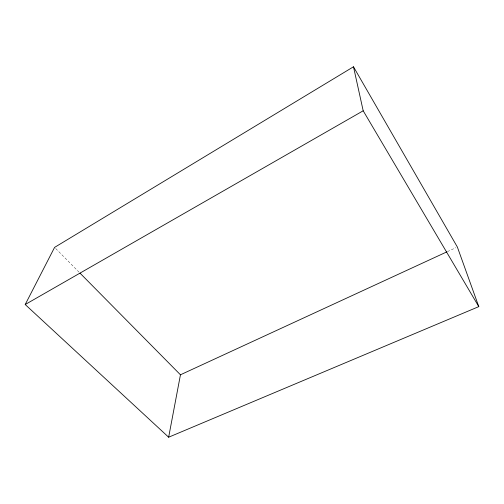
<?xml version="1.0" encoding="UTF-8"?>
<svg xmlns="http://www.w3.org/2000/svg" width="504" height="504" viewBox="0 0 504 504"><rect width="100%" height="100%" fill="white"/><g stroke="black" fill="none" stroke-linecap="round" stroke-linejoin="round"><path stroke-width="0.38" stroke-dasharray="2.52 1.89" d="M447.369 251.641L455.931 247.684M55.679 248.51L78.863 271.977"/><path stroke-width="0.76" d="M168.651 437.214L478.8 306.627L457.361 247.029L353.487 66.786L54.577 247.395L25.2 304.529L168.651 437.214L180.451 374.793L446.657 251.969M25.2 304.529L363.189 110.792L353.487 66.786M79.972 273.099L180.451 374.793M363.189 110.792L478.8 306.627"/></g></svg>
